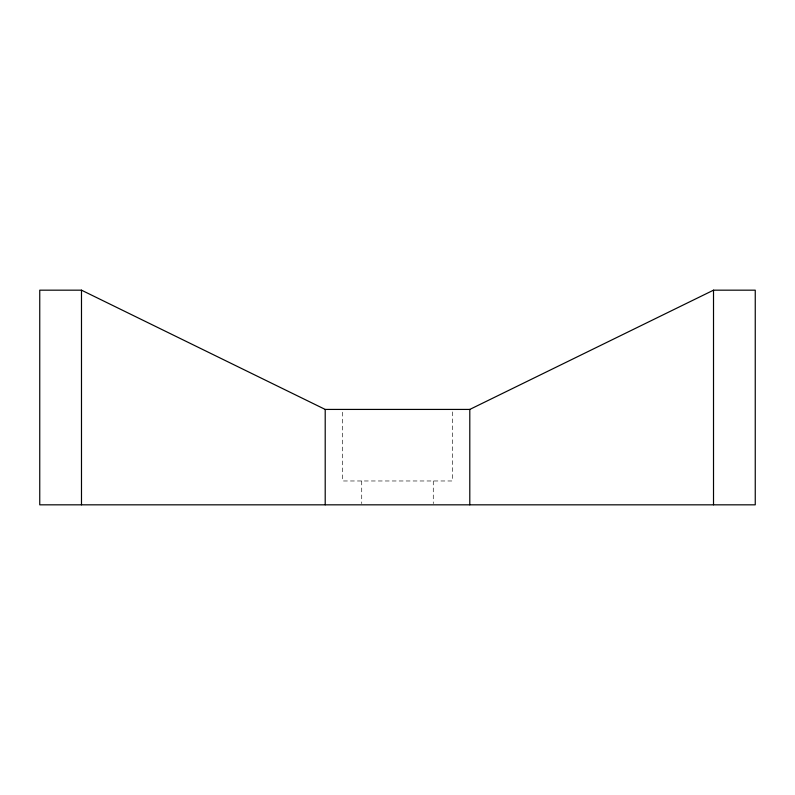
<?xml version="1.0" encoding="UTF-8"?>
<svg xmlns="http://www.w3.org/2000/svg" width="795" height="795" viewBox="0 0 795 795"><rect width="100%" height="100%" fill="white"/><g stroke="black" fill="none" stroke-linecap="round" stroke-linejoin="round"><path stroke-width="0.6" stroke-dasharray="3.98 2.98" d="M452.355 411.89L452.355 480.975L342.645 480.975L342.645 409.425M433.275 480.975L433.275 503.633M361.725 480.975L361.725 503.633"/><path stroke-width="1.19" d="M469.795 409.425L713.513 290.175L755.25 290.175L755.25 504.825L39.75 504.825L39.75 290.175L81.487 290.175L325.205 409.425L469.795 409.425L469.795 504.825M713.513 290.175L713.513 504.825M325.205 409.425L325.205 504.825M81.487 290.175L81.487 504.825"/></g></svg>
